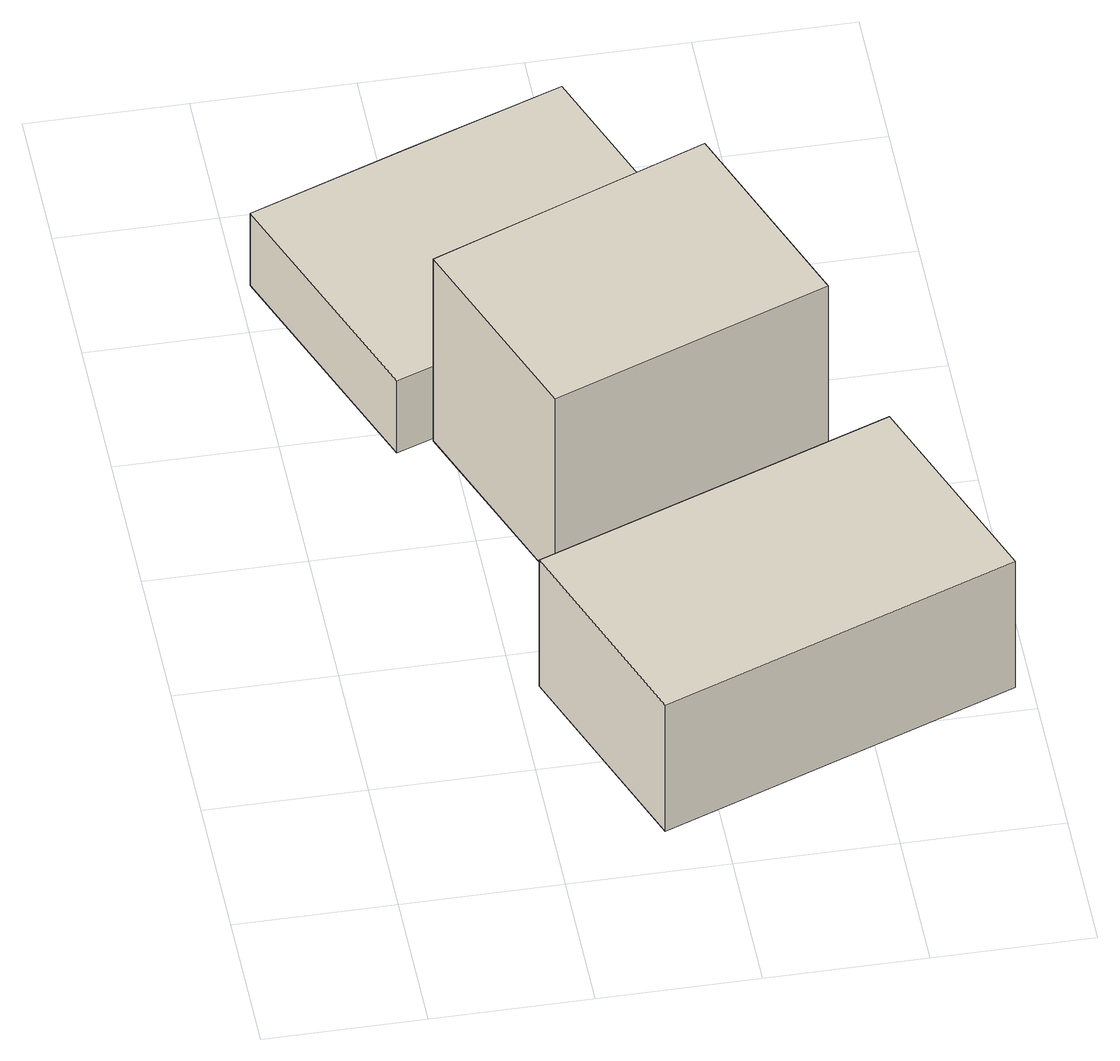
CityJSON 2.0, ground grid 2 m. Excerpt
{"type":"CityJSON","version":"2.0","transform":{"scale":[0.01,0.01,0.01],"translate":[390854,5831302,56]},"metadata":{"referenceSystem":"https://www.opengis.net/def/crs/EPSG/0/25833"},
"CityObjects":{
"building1":{"type":"Building","attributes":{"Gemeindeschluessel":"11000003","BezugspunktDach":"2200","function":"31001_2000","measuredHeight":2.16,"storeysAboveGround":1},"address":[{"country":"Germany","locality":"Berlin","thoroughfareNumber":"17 (4)","thoroughfareName":"Schildower Straße"}],"geometry":[{"type":"Solid","lod":"1","boundaries":[[[[0,1,2,3,4,5,6]],[[7,8,9,10,11,12,13]],[[7,13,6,5]],[[8,7,5,4]],[[9,8,4,3]],[[10,9,3,2]],[[11,10,2,1]],[[12,11,1,0]],[[13,12,0,6]]]]}]},
"building2":{"type":"Building","attributes":{"Gemeindeschluessel":"11000003","BezugspunktDach":"2200","function":"31001_2000","measuredHeight":2.02,"storeysAboveGround":1},"address":[{"country":"Germany","locality":"Berlin","thoroughfareNumber":"17 (6)","thoroughfareName":"Schildower Straße"}],"geometry":[{"type":"Solid","lod":"1","boundaries":[[[[14,15,16,17]],[[18,19,20,21]],[[18,21,17,16]],[[19,18,16,15]],[[20,19,15,14]],[[21,20,14,17]]]]}]},
"building3":{"type":"Building","attributes":{"Gemeindeschluessel":"11000003","BezugspunktDach":"2200","function":"31001_2000","measuredHeight":5.29,"storeysAboveGround":1},"address":[{"country":"Germany","locality":"Berlin","thoroughfareNumber":"17 (5)","thoroughfareName":"Schildower Straße"}],"geometry":[{"type":"Solid","lod":"1","boundaries":[[[[22,23,24,25,26]],[[27,28,29,30,31]],[[27,31,26,25]],[[28,27,25,24]],[[29,28,24,23]],[[30,29,23,22]],[[31,30,22,26]]]]}]}
},
"vertices":[
[132,753,198],[179,770,198],[330,831,198],[528,910,198],[412,1218,198],[212,1143,198],[13,1067,198],[212,1143,82],[412,1218,82],[528,910,82],[330,831,82],[179,770,82],[132,753,82],[13,1067,82],
[331,69,273],[780,241,273],[678,512,273],[229,341,273],[678,512,70],[780,241,70],[331,69,70],[229,341,70],
[278,508,371],[628,643,371],[528,910,371],[353,840,371],[179,770,371],[353,840,78],[528,910,78],[628,643,78],[278,508,78],[179,770,78]
]}
